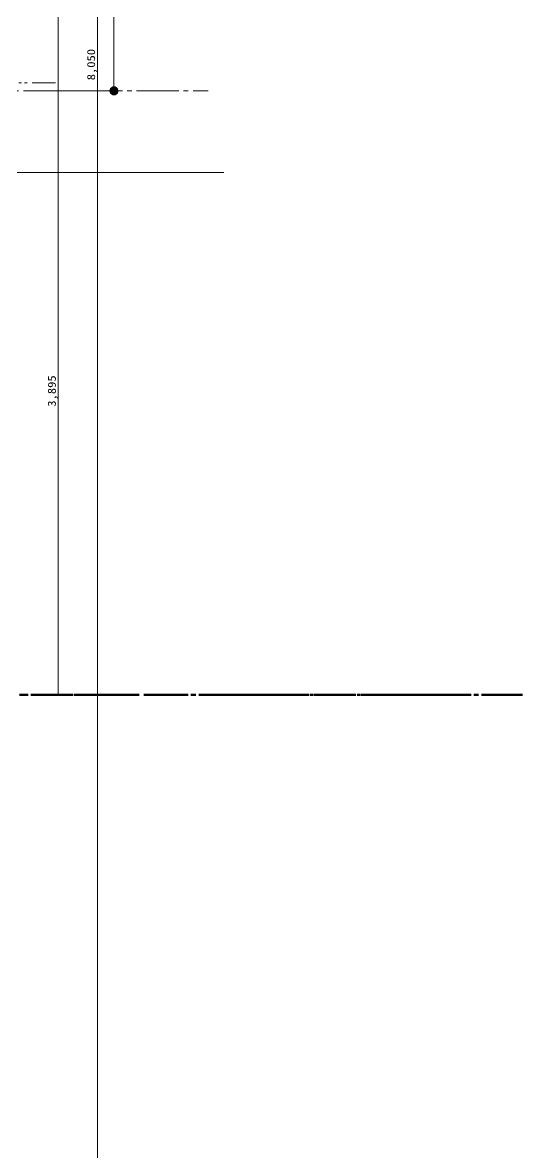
# Model space of a CAD drawing. Units: millimetres at full size, sheet at 1:30. Extents: x -16828 to 149130, y 47892 to 100313.
# Drawn here: x 32503 to 35685, y 52590 to 59780 of the extents above; entities that cross this region are included whole.
import ezdxf
from ezdxf.enums import TextEntityAlignment as Align

# ---------------------------------------------------------------- set-up
doc = ezdxf.new("R2010")
doc.units = ezdxf.units.MM
doc.header["$LTSCALE"] = 30
doc.linetypes.add('CHAIN2', pattern=[12, 9, -1, 1, -1])
doc.linetypes.add('DOUBLE_CHAIN1', pattern=[8.8, 5, -1, 0.6, -0.6, 0.6, -1])
for name, color, linetype, lineweight in [('0-0', 7, 'CHAIN2', 15), ('0-8', 7, 'Continuous', 15), ('2-0_通芯', 7, 'DOUBLE_CHAIN1', 15), ('2-2_間仕切り芯', 7, 'DOUBLE_CHAIN1', 15)]:
    doc.layers.add(name, color=color, linetype=linetype, lineweight=lineweight)
doc.styles.add('ＭＳ ゴシック', font='')
doc.styles.get('ＭＳ ゴシック').set_extended_font_data('MS Gothic')

msp = doc.modelspace()

# ---------------------------------------------------------------- linework, layer by layer
at = {"layer": '0-0', "color": 1, "lineweight": 60}
msp.add_line((-9565.04, 55500.86), (35684.96, 55500.86), dxfattribs=at)
at = {"layer": '0-8'}
for p, q in [((33084.96, 59345.86), (33084.96, 65505.86)), ((33084.96, 59345.86), (32584.96, 59345.86)), ((31984.96, 58825.86), (33784.96, 58825.86))]:
    msp.add_line(p, q, dxfattribs=at)
at = {"layer": '0-8', "linetype": 'CHAIN2'}
msp.add_line((22788.14, 59345.86), (33684.96, 59345.86), dxfattribs=at)
at = {"layer": '0-8', "color": 4}
for points in [[(33060.69, 59363.49), (33054.96, 59345.86), (33075.69, 59317.33)], [(33075.69, 59317.33), (33054.96, 59345.86), (33060.69, 59328.23)], [(33075.69, 59374.39), (33060.69, 59363.49), (33109.23, 59363.49)], [(33060.69, 59363.49), (33075.69, 59317.33), (33109.23, 59363.49)], [(33094.23, 59374.39), (33075.69, 59374.39), (33109.23, 59363.49)], [(33075.69, 59317.33), (33094.23, 59317.33), (33109.23, 59363.49)], [(33109.23, 59363.49), (33094.23, 59317.33), (33114.96, 59345.86)], [(33114.96, 59345.86), (33094.23, 59317.33), (33109.23, 59328.23)]]:
    msp.add_solid(points, dxfattribs=at)
at = {"layer": '2-0_通芯', "linetype": 'Continuous'}
for p, q in [((32729.96, 63745.86), (32729.96, 55500.86)), ((32979.96, 50950.86), (32979.96, 63550.86))]:
    msp.add_line(p, q, dxfattribs=at)
at = {"layer": '2-0_通芯', "color": 1, "lineweight": 60}
msp.add_line((-10727.74, 55500.86), (35684.96, 55500.86), dxfattribs=at)
at = {"layer": '2-2_間仕切り芯'}
msp.add_line((15139.23, 59395.86), (32729.96, 59395.86), dxfattribs=at)

# ---------------------------------------------------------------- texts
at = {"layer": '2-0_通芯', "style": 'ＭＳ ゴシック', "width": 1.15}
for s, p in [('8,050', (32979.96, 59413.36)), ('3,895', (32729.96, 57335.86))]:
    msp.add_text(s, height=50.95, rotation=90, dxfattribs=at).set_placement(p, align=Align.BOTTOM_LEFT)

doc.saveas('drawing.dxf')
